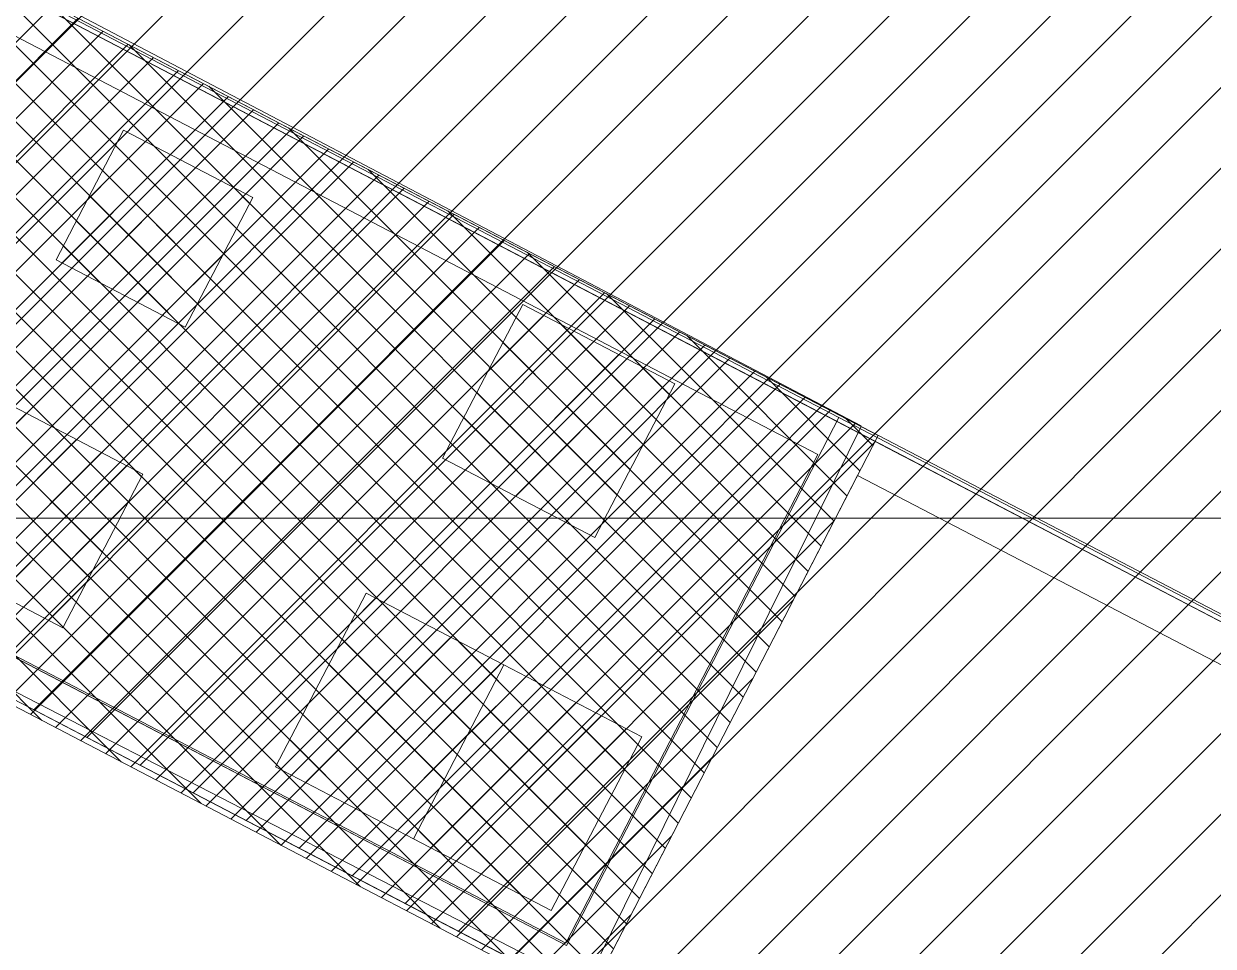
# Model space of a CAD drawing. Header units: metres. Extents: x -207 to 292, y -187 to 169.
# Drawn here: x -63.06 to -56.44, y -133.46 to -128.33 of the extents above; entities that cross this region are included whole.
import ezdxf

# ---------------------------------------------------------------- set-up
doc = ezdxf.new("R2010")
doc.units = ezdxf.units.M
for name, color, linetype, lineweight in [('A-FLOR', 7, 'Continuous', 9), ('A-FLOR-PATT', 7, 'Continuous', 9), ('A-WALL', 7, 'Continuous', 9), ('C-BLDG-PADS', 7, 'Continuous', 9), ('C-TOPO', 7, 'Continuous', 9), ('EQUIPOS PIS', 7, 'Continuous', 9), ('grilla', 7, 'Continuous', 9)]:
    doc.layers.add(name, color=color, linetype=linetype, lineweight=lineweight)
doc.layers.add('PR10-ARQ-PL-001-Emplazamiento-C-1_dwg', color=7, linetype='Continuous', lineweight=9, true_color=0x767676)
pattern_1 = [(45, (0, 0), (-0.10606602, 0.10606602), []), (135, (0, 0), (-0.10606602, -0.10606602), [])]

# ---------------------------------------------------------------- blocks, each defined once
blk = doc.blocks.new('YADRAN_LASQUEMAS_ARQ_MO_003_ESTANQUE CABECERA_rvt-1-PLANTA EMPLAZAMIENTO ACTUALIZADO')
at = {"layer": 'A-FLOR-PATT', "true_color": 0xc6c6c6}
h = blk.add_hatch(dxfattribs=at)
h.set_pattern_fill('FP_24', color=9, style=0, pattern_type=2)
h.set_pattern_definition(pattern_1)
h.paths.add_polyline_path([(-59.9328, -133.7818), (-58.3025, -130.6215), (-68.5594, -125.2749), (-70.1328, -128.4649), (-60.3842, -133.5466)])
h = blk.add_hatch(dxfattribs=at)
h.set_pattern_fill('FP_24', color=9, style=0, pattern_type=2)
h.set_pattern_definition(pattern_1)
h.paths.add_polyline_path([(-62.1571, -130.019), (-61.7816, -129.2986), (-62.5001, -128.9241), (-62.8756, -129.6445)])
h = blk.add_hatch(dxfattribs=at)
h.set_pattern_fill('FP_25', color=9, style=0, pattern_type=2)
h.set_pattern_definition(pattern_1)
h.paths.add_polyline_path([(-59.879, -131.1883), (-59.4337, -130.334), (-60.2799, -129.8929), (-60.7252, -130.7471), (-59.8921, -131.1814)])
h = blk.add_hatch(dxfattribs=at)
h.set_pattern_fill('FP_26', color=9, style=0, pattern_type=2)
h.set_pattern_definition(pattern_1)
h.paths.add_polyline_path([(-62.8376, -131.6905), (-62.3923, -130.8362), (-63.2385, -130.3951), (-63.6838, -131.2493)])
h = blk.add_hatch(dxfattribs=at)
h.set_pattern_fill('FP_24', color=9, style=0, pattern_type=2)
h.set_pattern_definition(pattern_1)
h.paths.add_polyline_path([(-60.8879, -132.8641), (-60.3842, -131.8977), (-61.1508, -131.4981), (-61.6545, -132.4645)])
h = blk.add_hatch(dxfattribs=at)
h.set_pattern_fill('FP_24', color=9, style=0, pattern_type=2)
h.set_pattern_definition(pattern_1)
h.paths.add_polyline_path([(-60.1213, -133.2637), (-59.6176, -132.2973), (-60.3842, -131.8977), (-60.8879, -132.8641)])
at = {"layer": 'A-FLOR'}
for p, q in [((-68.5594, -125.2749), (-58.3025, -130.6215)), ((-58.3025, -130.6215), (-68.5594, -125.2749)), ((-68.3178, -125.4158), (-58.5213, -130.5223)), ((-58.5213, -130.5223), (-68.3178, -125.4158)), ((-60.0356, -133.4576), (-69.8445, -128.3445)), ((-69.8445, -128.3445), (-60.0356, -133.4576)), ((-60.0356, -133.4576), (-69.8445, -128.3445)), ((-69.8445, -128.3445), (-60.0356, -133.4576)), ((-59.9328, -133.7818), (-70.1328, -128.4649)), ((-70.1328, -128.4649), (-59.9328, -133.7818)), ((-62.8756, -129.6445), (-62.5001, -128.9241)), ((-62.5001, -128.9241), (-62.8756, -129.6445)), ((-62.5001, -128.9241), (-61.7816, -129.2986)), ((-61.7816, -129.2986), (-62.5001, -128.9241)), ((-61.7816, -129.2986), (-62.1571, -130.019)), ((-62.1571, -130.019), (-61.7816, -129.2986)), ((-62.1571, -130.019), (-62.8756, -129.6445)), ((-62.8756, -129.6445), (-62.1571, -130.019)), ((-60.7252, -130.7471), (-60.2799, -129.8929)), ((-60.2799, -129.8929), (-60.7252, -130.7471)), ((-60.2799, -129.8929), (-59.4337, -130.334)), ((-59.4337, -130.334), (-60.2799, -129.8929)), ((-59.4337, -130.334), (-59.879, -131.1883)), ((-59.879, -131.1883), (-59.4337, -130.334)), ((-63.2385, -130.3951), (-62.3923, -130.8362)), ((-62.3923, -130.8362), (-63.2385, -130.3951)), ((-58.5213, -130.5223), (-60.0356, -133.4576)), ((-60.0356, -133.4576), (-58.5213, -130.5223)), ((-58.5213, -130.5223), (-60.0356, -133.4576)), ((-60.0356, -133.4576), (-58.5213, -130.5223)), ((-53.4464, -133.1678), (-58.5213, -130.5223)), ((-58.5213, -130.5223), (-53.4464, -133.1678)), ((-58.3025, -130.6215), (-59.9328, -133.7818)), ((-59.9328, -133.7818), (-58.3025, -130.6215)), ((-59.879, -131.1883), (-60.7252, -130.7471)), ((-60.7252, -130.7471), (-59.879, -131.1883)), ((-62.3923, -130.8362), (-62.8376, -131.6905)), ((-62.8376, -131.6905), (-62.3923, -130.8362)), ((-62.8376, -131.6905), (-63.6838, -131.2493)), ((-63.6838, -131.2493), (-62.8376, -131.6905)), ((-61.6545, -132.4645), (-61.1508, -131.4981)), ((-61.1508, -131.4981), (-61.6545, -132.4645)), ((-61.1508, -131.4981), (-60.3842, -131.8977)), ((-60.3842, -131.8977), (-61.1508, -131.4981)), ((-60.8879, -132.8641), (-60.3842, -131.8977)), ((-60.3842, -131.8977), (-60.8879, -132.8641)), ((-60.3842, -131.8977), (-60.8879, -132.8641)), ((-60.8879, -132.8641), (-60.3842, -131.8977)), ((-60.3842, -131.8977), (-59.6176, -132.2973)), ((-59.6176, -132.2973), (-60.3842, -131.8977)), ((-59.6176, -132.2973), (-60.1213, -133.2637)), ((-60.1213, -133.2637), (-59.6176, -132.2973)), ((-60.8879, -132.8641), (-61.6545, -132.4645)), ((-61.6545, -132.4645), (-60.8879, -132.8641)), ((-60.1213, -133.2637), (-60.8879, -132.8641)), ((-60.8879, -132.8641), (-60.1213, -133.2637))]:
    blk.add_line(p, q, dxfattribs=at)
at = {"layer": 'A-WALL'}
for p, q in [((-52.188, -133.8088), (-68.5594, -125.2749)), ((-68.5594, -125.2749), (-52.188, -133.8088)), ((-58.6388, -130.7282), (-68.4483, -125.6148)), ((-68.4483, -125.6148), (-58.6388, -130.7282)), ((-69.8004, -128.3562), (-60.0399, -133.4441)), ((-60.0399, -133.4441), (-69.8004, -128.3562)), ((-69.911, -128.5805), (-59.9328, -133.7818)), ((-59.9328, -133.7818), (-69.911, -128.5805)), ((-60.0399, -133.4441), (-58.6388, -130.7282)), ((-58.6388, -130.7282), (-60.0399, -133.4441)), ((-59.8182, -133.5596), (-58.4171, -130.8437)), ((-58.4171, -130.8437), (-59.8182, -133.5596)), ((-52.3036, -134.0305), (-58.4171, -130.8437)), ((-58.4171, -130.8437), (-52.3036, -134.0305))]:
    blk.add_line(p, q, dxfattribs=at)
blk = doc.blocks.new('PR10-ARQ-PL-001-Emplazamiento-C-1_dwg-674643-PLANTA EMPLAZAMIENTO ACTUALIZADO')
at = {"lineweight": 9, "true_color": 0x0000ff}
h = blk.add_hatch(dxfattribs=at)
h.set_pattern_fill('FP_4', color=5, style=0, pattern_type=2)
h.set_pattern_definition([(45, (0, 0), (-0.2245064, 0.2245064), [])])
h.paths.add_polyline_path([(-53.8168, -136.9334), (-51.1945, -131.9029), (-52.521, -131.2354), (-51.2911, -128.657), (-53.7658, -127.4636), (-47.7694, -115.9256), (-49.3712, -115.0845), (-48.2318, -112.8217), (-60.8341, -106.2047), (-61.9735, -108.4675), (-63.2229, -107.8115), (-67.3105, -115.9296), (-67.198, -115.9878), (-71.3128, -123.8816), (-68.5743, -125.3091), (-70.1859, -128.4007), (-58.3025, -134.5952)])
at = {"lineweight": 9}
blk.add_line((-70.1185, -128.4359), (-59.918, -133.7531), dxfattribs=at)
at = {"layer": 'C-BLDG-PADS'}
for p, q in [((-58.3195, -130.6546), (-68.5759, -125.3082)), ((-59.918, -133.7531), (-70.1185, -128.4359)), ((-52.2052, -133.8418), (-58.3195, -130.6546))]:
    blk.add_line(p, q, dxfattribs=at)
at = {"layer": 'C-TOPO'}
for p, q in [((-68.5759, -125.3082), (-58.3195, -130.6546)), ((-70.1185, -128.4359), (-59.918, -133.7531))]:
    blk.add_line(p, q, dxfattribs=at)
at = {"layer": 'C-TOPO', "flags": 128}
for points in [[(-58.3195, -130.6546), (-68.5743, -125.3091), (-68.6111, -125.3796)], [(-68.5743, -125.3091), (-68.273, -125.4661), (-68.1639, -125.523), (-68.09, -125.5615), (-65.5191, -126.9016), (-65.3392, -126.9955), (-61.703, -128.8909), (-60.5089, -129.5133), (-59.6428, -129.9648), (-59.4375, -130.0718), (-59.3239, -130.131), (-59.2756, -130.1562), (-59.1678, -130.2124), (-58.6511, -130.4817), (-58.6332, -130.4911), (-58.3195, -130.6546)], [(-58.3195, -130.6546), (-58.6332, -130.4911), (-58.6511, -130.4817), (-59.1678, -130.2124), (-59.2756, -130.1562), (-59.3239, -130.131), (-59.4375, -130.0718), (-59.6428, -129.9648), (-60.5089, -129.5133), (-61.703, -128.8909), (-65.3392, -126.9955), (-65.5191, -126.9016), (-68.09, -125.5615), (-68.1639, -125.523), (-68.273, -125.4661), (-68.5743, -125.3091)], [(-68.5743, -125.3091), (-58.6332, -130.4911), (-58.3253, -130.6516)], [(-58.3253, -130.6516), (-58.6332, -130.4911), (-68.5743, -125.3091)], [(-68.5743, -125.3091), (-58.6332, -130.4911), (-58.3195, -130.6546)], [(-58.3195, -130.6546), (-58.6332, -130.4911), (-68.5743, -125.3091)], [(-60.2691, -133.6065), (-60.2541, -133.5779), (-63.0053, -132.1437), (-63.1244, -132.0817), (-63.1863, -132.0494), (-64.904, -131.154), (-66.9838, -130.0699), (-67.7453, -129.673), (-68.2939, -129.3869), (-69.0318, -129.0023), (-70.1185, -128.4359)], [(-60.2541, -133.5779), (-63.0053, -132.1437), (-63.1244, -132.0817), (-63.1863, -132.0494), (-64.904, -131.154), (-66.9838, -130.0699), (-67.7453, -129.673), (-68.2939, -129.3869), (-69.0318, -129.0023), (-70.1185, -128.4359)], [(-70.1185, -128.4359), (-69.0318, -129.0023), (-68.2939, -129.3869), (-67.7453, -129.673), (-66.9838, -130.0699), (-64.904, -131.154), (-63.1863, -132.0494), (-63.1244, -132.0817), (-63.0053, -132.1437), (-60.2541, -133.5779)], [(-58.3195, -130.6546), (-52.2052, -133.8418), (-52.3707, -134.1592), (-52.6262, -134.6494), (-53.8168, -136.9334), (-54.652, -136.4981), (-55.8396, -135.879), (-57.0227, -135.2623), (-59.2741, -134.0887), (-59.918, -133.7531)], [(-59.918, -133.7531), (-59.2741, -134.0887), (-57.0227, -135.2623), (-55.8396, -135.879), (-54.652, -136.4981), (-53.8168, -136.9334), (-52.6262, -134.6494), (-52.3707, -134.1592), (-52.2052, -133.8418), (-58.3195, -130.6546)], [(-59.918, -133.7531), (-53.8168, -136.9334), (-52.2052, -133.8418), (-58.3195, -130.6546)], [(-58.3195, -130.6546), (-52.2052, -133.8418), (-51.1825, -131.8798), (-52.523, -131.2383)], [(-56.3203, -131.6967), (-56.8289, -131.4316), (-57.2579, -131.208), (-57.5116, -131.0757), (-57.8592, -130.8945), (-58.0541, -130.7929), (-58.0952, -130.7715), (-58.1704, -130.7323), (-58.3195, -130.6546), (-58.1704, -130.7323), (-58.0952, -130.7715), (-58.0541, -130.7929), (-57.8592, -130.8945), (-57.5116, -131.0757), (-57.2579, -131.208), (-56.8289, -131.4316), (-56.3203, -131.6967)], [(-56.3203, -131.6967), (-56.8289, -131.4316), (-57.2579, -131.208), (-57.5116, -131.0757), (-57.8592, -130.8945), (-58.0541, -130.7929), (-58.0952, -130.7715), (-58.1704, -130.7323), (-58.3195, -130.6546), (-58.1704, -130.7323), (-58.0952, -130.7715), (-58.0541, -130.7929), (-57.8592, -130.8945), (-57.5116, -131.0757), (-57.2579, -131.208), (-56.8289, -131.4316), (-56.3203, -131.6967)]]:
    blk.add_lwpolyline(points, dxfattribs=at)
blk.add_lwpolyline([(-70.1185, -128.4359), (-69.0318, -129.0023), (-68.2939, -129.3869), (-67.7453, -129.673), (-66.9838, -130.0699), (-64.904, -131.154), (-63.1863, -132.0494), (-63.1244, -132.0817), (-63.0053, -132.1437), (-60.2541, -133.5779), (-63.0053, -132.1437), (-63.1244, -132.0817), (-63.1863, -132.0494), (-64.904, -131.154), (-66.9838, -130.0699), (-67.7453, -129.673), (-68.2939, -129.3869), (-69.0318, -129.0023)], close=True, dxfattribs=at)
at = {"layer": 'EQUIPOS PIS'}
blk.add_line((-58.3962, -130.5687), (-68.5013, -125.2624), dxfattribs=at)
at = {"layer": 'EQUIPOS PIS', "flags": 128}
blk.add_lwpolyline([(-68.5181, -125.2965), (-70.0771, -128.4545), (-59.9321, -133.6798), (-58.3977, -130.5719)], dxfattribs=at)
at = {"layer": 'grilla'}
for p, q in [((-63.5966, -131.082), (-62.5204, -131.082)), ((-62.5204, -131.082), (-60.0828, -131.082)), ((-60.0828, -131.082), (-59.8236, -131.082)), ((-59.8236, -131.082), (-58.54, -131.082)), ((-58.54, -131.082), (-52.8525, -131.082))]:
    blk.add_line(p, q, dxfattribs=at)

msp = doc.modelspace()

# ---------------------------------------------------------------- linework, layer by layer
at = {"layer": 'C-BLDG-PADS'}
for p, q in [((-52.2052, -133.8418), (-71.3128, -123.8816)), ((-53.8168, -136.9334), (-70.1859, -128.4007))]:
    msp.add_line(p, q, dxfattribs=at)
at = {"layer": 'C-TOPO'}
for p, q in [((-52.2052, -133.8418), (-71.3128, -123.8816)), ((-58.6332, -130.4911), (-68.5743, -125.3091)), ((-58.6332, -130.4911), (-68.5743, -125.3091)), ((-58.6332, -130.4911), (-68.5743, -125.3091)), ((-58.6332, -130.4911), (-68.5743, -125.3091)), ((-52.2052, -133.8418), (-68.5743, -125.3091)), ((-61.703, -128.8909), (-65.3392, -126.9955)), ((-61.703, -128.8909), (-65.3392, -126.9955)), ((-53.8168, -136.9334), (-70.1859, -128.4007)), ((-60.5089, -129.5133), (-61.703, -128.8909)), ((-60.5089, -129.5133), (-61.703, -128.8909)), ((-59.6428, -129.9648), (-60.5089, -129.5133)), ((-59.6428, -129.9648), (-60.5089, -129.5133)), ((-59.4375, -130.0718), (-59.6428, -129.9648)), ((-59.4375, -130.0718), (-59.6428, -129.9648)), ((-59.3239, -130.131), (-59.4375, -130.0718)), ((-59.3239, -130.131), (-59.4375, -130.0718)), ((-59.2756, -130.1562), (-59.3239, -130.131)), ((-59.2756, -130.1562), (-59.3239, -130.131)), ((-59.1678, -130.2124), (-59.2756, -130.1562)), ((-59.1678, -130.2124), (-59.2756, -130.1562)), ((-58.6511, -130.4817), (-59.1678, -130.2124)), ((-58.6511, -130.4817), (-59.1678, -130.2124)), ((-58.6332, -130.4911), (-58.6511, -130.4817)), ((-58.6332, -130.4911), (-58.6511, -130.4817)), ((-58.1704, -130.7323), (-58.6332, -130.4911)), ((-58.1704, -130.7323), (-58.6332, -130.4911)), ((-58.3253, -130.6516), (-58.6332, -130.4911)), ((-58.3253, -130.6516), (-58.6332, -130.4911)), ((-52.2052, -133.8418), (-58.6332, -130.4911)), ((-52.2052, -133.8418), (-58.6332, -130.4911)), ((-58.1704, -130.7323), (-58.3253, -130.6516)), ((-58.1704, -130.7323), (-58.3253, -130.6516)), ((-58.0952, -130.7715), (-58.1704, -130.7323)), ((-58.0952, -130.7715), (-58.1704, -130.7323)), ((-58.0952, -130.7715), (-58.1704, -130.7323)), ((-58.0952, -130.7715), (-58.1704, -130.7323)), ((-58.0541, -130.7929), (-58.0952, -130.7715)), ((-58.0541, -130.7929), (-58.0952, -130.7715)), ((-58.0541, -130.7929), (-58.0952, -130.7715)), ((-58.0541, -130.7929), (-58.0952, -130.7715)), ((-57.8592, -130.8945), (-58.0541, -130.7929)), ((-57.8592, -130.8945), (-58.0541, -130.7929)), ((-57.8592, -130.8945), (-58.0541, -130.7929)), ((-57.8592, -130.8945), (-58.0541, -130.7929)), ((-57.5116, -131.0757), (-57.8592, -130.8945)), ((-57.5116, -131.0757), (-57.8592, -130.8945)), ((-57.5116, -131.0757), (-57.8592, -130.8945)), ((-57.5116, -131.0757), (-57.8592, -130.8945)), ((-57.2579, -131.208), (-57.5116, -131.0757)), ((-57.2579, -131.208), (-57.5116, -131.0757)), ((-57.2579, -131.208), (-57.5116, -131.0757)), ((-57.2579, -131.208), (-57.5116, -131.0757)), ((-56.8289, -131.4316), (-57.2579, -131.208)), ((-56.8289, -131.4316), (-57.2579, -131.208)), ((-56.8289, -131.4316), (-57.2579, -131.208)), ((-56.8289, -131.4316), (-57.2579, -131.208)), ((-56.3203, -131.6967), (-56.8289, -131.4316)), ((-56.3203, -131.6967), (-56.8289, -131.4316)), ((-56.3203, -131.6967), (-56.8289, -131.4316)), ((-56.3203, -131.6967), (-56.8289, -131.4316)), ((-63.0053, -132.1437), (-63.1244, -132.0817)), ((-63.0053, -132.1437), (-63.1244, -132.0817)), ((-63.0053, -132.1437), (-63.1244, -132.0817)), ((-63.1244, -132.0817), (-63.0053, -132.1437)), ((-63.1244, -132.0817), (-63.0053, -132.1437)), ((-60.2541, -133.5779), (-63.0053, -132.1437)), ((-60.2541, -133.5779), (-63.0053, -132.1437)), ((-60.2541, -133.5779), (-63.0053, -132.1437)), ((-63.0053, -132.1437), (-60.2541, -133.5779)), ((-63.0053, -132.1437), (-60.2541, -133.5779))]:
    msp.add_line(p, q, dxfattribs=at)

# ---------------------------------------------------------------- block references
at = {"lineweight": 5}
msp.add_blockref('YADRAN_LASQUEMAS_ARQ_MO_003_ESTANQUE CABECERA_rvt-1-PLANTA EMPLAZAMIENTO ACTUALIZADO', (0, 0), dxfattribs=at)
at = {"layer": 'PR10-ARQ-PL-001-Emplazamiento-C-1_dwg', "color": 7}
msp.add_blockref('PR10-ARQ-PL-001-Emplazamiento-C-1_dwg-674643-PLANTA EMPLAZAMIENTO ACTUALIZADO', (0, 0), dxfattribs=at)

doc.saveas('drawing.dxf')
